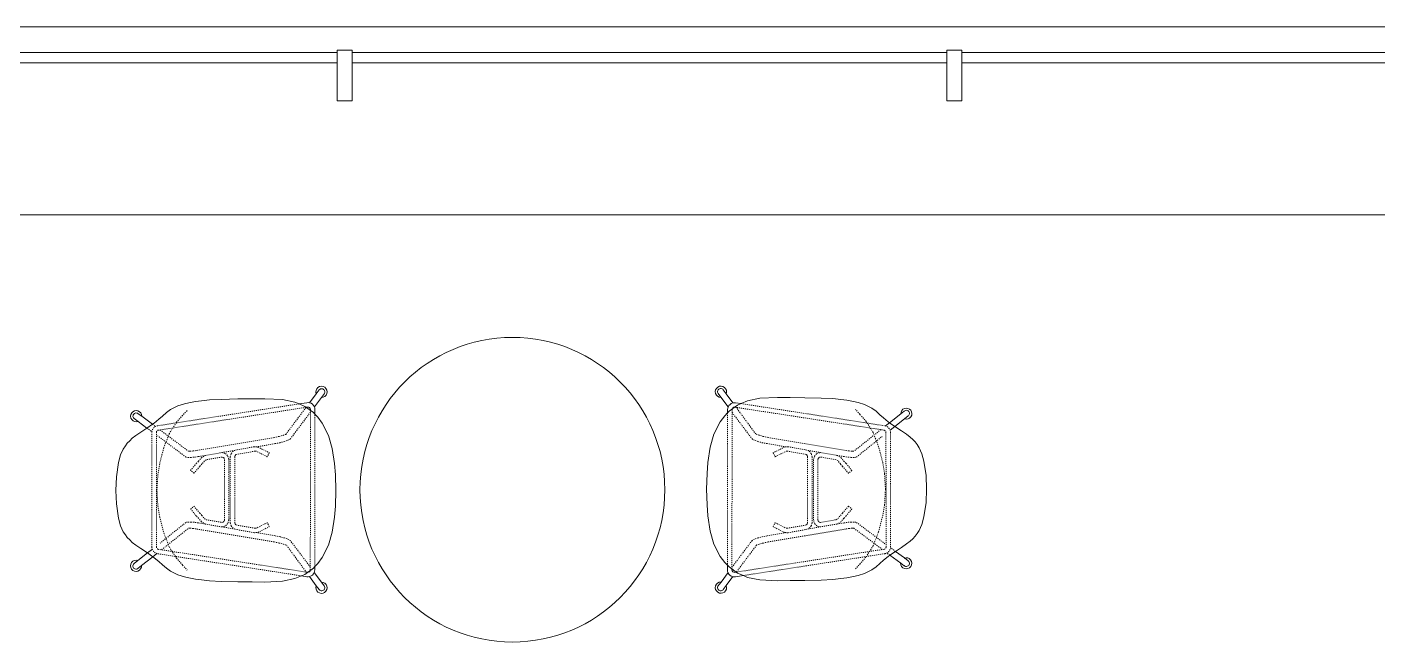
# Model space of a CAD drawing. Header units: inches. Extents: x -1180 to 2011, y -268 to 2143.
# Drawn here: x 151.4 to 284.2, y 2082 to 2142.6 of the extents above; entities that cross this region are included whole.
import ezdxf

# ---------------------------------------------------------------- set-up
doc = ezdxf.new("R2010")
doc.units = ezdxf.units.IN
doc.header["$MEASUREMENT"] = 0
doc.linetypes.add('Overhead', pattern=[0.15625, 0.09375, -0.0625])
for name, color, linetype, lineweight in [('A-GLAZ-CURT', 52, 'Continuous', 9), ('A-GLAZ-CWMG', 51, 'Continuous', 13), ('A-WALL', 113, 'Continuous', 13), ('I-FURN', 30, 'Continuous', 9)]:
    doc.layers.add(name, color=color, linetype=linetype, lineweight=lineweight)

# ---------------------------------------------------------------- blocks, each defined once
blk = doc.blocks.new('System Panel - Glazed-4980341-6TH FLOOR POWER _ SIGNAL')
at = {"layer": 'A-GLAZ-CURT', "lineweight": 13}
for p, q in [((25.75, 1.75), (-25.75, 1.75)), ((-25.75, 1.75), (-25.75, 0.75)), ((25.75, 0.75), (25.75, 1.75)), ((-25.75, 0.75), (25.75, 0.75))]:
    blk.add_line(p, q, dxfattribs=at)
blk = doc.blocks.new('System Panel - Glazed-4980337-6TH FLOOR POWER _ SIGNAL')
at = {"layer": 'A-GLAZ-CURT', "lineweight": 13}
for p, q in [((29.25, 1.75), (-29.25, 1.75)), ((-29.25, 1.75), (-29.25, 0.75)), ((29.25, 0.75), (29.25, 1.75)), ((-29.25, 0.75), (29.25, 0.75))]:
    blk.add_line(p, q, dxfattribs=at)
blk = doc.blocks.new('System Panel - Glazed-4980343-6TH FLOOR POWER _ SIGNAL')
at = {"layer": 'A-GLAZ-CURT', "lineweight": 13}
for p, q in [((29.34, 1.75), (-29.34, 1.75)), ((-29.34, 1.75), (-29.34, 0.75)), ((29.34, 0.75), (29.34, 1.75)), ((-29.34, 0.75), (29.34, 0.75))]:
    blk.add_line(p, q, dxfattribs=at)
blk = doc.blocks.new('Rectangular Mullion - 1_5_ x 2_5_ rectangular-4980335-6TH FLOOR POWER _ SIGNAL')
at = {"layer": 'A-GLAZ-CWMG', "lineweight": 20}
for p, q in [((-0.75, 3), (0.75, 3)), ((-0.75, -2), (-0.75, 3)), ((0.75, 3), (0.75, -2)), ((0.75, -2), (-0.75, -2))]:
    blk.add_line(p, q, dxfattribs=at)
blk = doc.blocks.new('HermanMiller_Collection_Eames_UpholsteredMoldedStool - Plastic - Bar Height-5347102-6TH FLOOR POWER _ SIGNAL')
at = {"layer": 'I-FURN'}
for p, q in [((8.45, 9.44), (7.8, 8.56)), ((8.45, 9.44), (8.74, 9.83)), ((8.96, 9.09), (9.26, 9.49)), ((-5.15, 8.26), (-5.87, 7.9)), ((-4.52, 8.46), (-5.15, 8.26)), ((-4.07, 8.56), (-4.52, 8.46)), ((-3.41, 8.69), (-4.07, 8.56)), ((-2.83, 8.75), (-3.41, 8.69)), ((-2.04, 8.85), (-2.83, 8.75)), ((-0.9, 8.9), (-2.04, 8.85)), ((0.73, 8.94), (-0.9, 8.9)), ((2.15, 8.95), (0.73, 8.94)), ((3.4, 8.96), (2.15, 8.95)), ((5.15, 8.87), (3.4, 8.96)), ((6.34, 8.63), (5.15, 8.87)), ((6.76, 8.45), (6.34, 8.63)), ((7.54, 8.57), (6.76, 8.45)), ((6.76, 8.45), (7.34, 8.21)), ((7.34, 8.21), (8.17, 7.6)), ((7.47, 8.12), (7.61, 8.14)), ((8.27, 8.16), (8.96, 9.09)), ((-9.46, 7.01), (-9.08, 6.72)), ((-9.08, 6.72), (-8.2, 6.07)), ((-9.06, 7.48), (-8.72, 7.23)), ((-7.66, 6.45), (-8.72, 7.23)), ((-7.04, 6.94), (-7.49, 6.57)), ((-6.67, 7.26), (-7.04, 6.94)), ((-6.29, 7.59), (-6.67, 7.26)), ((-5.87, 7.9), (-6.29, 7.59)), ((7.89, 7.81), (7.89, 7.9)), ((8.17, 7.6), (8.33, 7.43)), ((8.33, 7.43), (8.33, 7.9)), ((8.6, 7.15), (8.33, 7.43)), ((9.04, 6.56), (8.6, 7.15)), ((-9.29, 5.33), (-9.65, 5.07)), ((-8.8, 5.68), (-9.29, 5.33)), ((-8.2, 6.07), (-8.8, 5.68)), ((-8.2, 6.07), (-7.66, 6.45)), ((-7.49, 6.57), (-7.66, 6.45)), ((9.66, 5.35), (9.04, 6.56)), ((10.03, 4.07), (9.66, 5.35)), ((-10.54, 4), (-10.8, 3.43)), ((-10.33, 4.32), (-10.54, 4)), ((-10.14, 4.57), (-10.33, 4.32)), ((-9.9, 4.82), (-10.14, 4.57)), ((-9.65, 5.07), (-9.9, 4.82)), ((10.25, 2.57), (10.03, 4.07)), ((-11, 2.68), (-11.21, 1.27)), ((-10.8, 3.43), (-11, 2.68)), ((10.34, 1.48), (10.25, 2.57)), ((10.38, -0.06), (10.34, 1.48)), ((-11.21, 1.27), (-11.26, -0.06)), ((-11.26, -0.06), (-11.21, -1.4)), ((10.34, -1.61), (10.38, -0.06)), ((-11.21, -1.4), (-11, -2.8)), ((10.25, -2.69), (10.34, -1.61)), ((-11, -2.8), (-10.8, -3.55)), ((-10.8, -3.55), (-10.54, -4.13)), ((10.03, -4.19), (10.25, -2.69)), ((-10.54, -4.13), (-10.33, -4.45)), ((-10.33, -4.45), (-10.14, -4.7)), ((-10.14, -4.7), (-9.9, -4.95)), ((-9.9, -4.95), (-9.65, -5.19)), ((-9.65, -5.19), (-9.29, -5.46)), ((9.66, -5.47), (10.03, -4.19)), ((-9.29, -5.46), (-8.8, -5.8)), ((-8.15, -6.23), (-9.1, -6.97)), ((-8.8, -5.8), (-8.15, -6.23)), ((-8.73, -7.47), (-7.63, -6.6)), ((-8.15, -6.23), (-7.67, -5.85)), ((-8.15, -6.23), (-7.63, -6.6)), ((-7.63, -6.6), (-7.23, -6.28)), ((-7.63, -6.6), (-7.49, -6.7)), ((9.04, -6.69), (9.66, -5.47)), ((-9.47, -7.27), (-9.1, -6.97)), ((-8.73, -7.47), (-9.07, -7.74)), ((-7.49, -6.7), (-7.04, -7.07)), ((-7.04, -7.07), (-6.67, -7.39)), ((-6.67, -7.39), (-6.29, -7.72)), ((-6.29, -7.72), (-5.87, -8.02)), ((8.17, -7.73), (7.34, -8.34)), ((8.31, -7.57), (8.17, -7.73)), ((8.31, -7.57), (8.6, -7.27)), ((8.31, -7.89), (8.31, -7.57)), ((8.6, -7.27), (9.04, -6.69)), ((-5.87, -8.02), (-5.15, -8.38)), ((-5.15, -8.38), (-4.52, -8.58)), ((-4.52, -8.58), (-4.07, -8.69)), ((-4.07, -8.69), (-3.41, -8.81)), ((-3.41, -8.81), (-2.83, -8.88)), ((-2.83, -8.88), (-2.04, -8.97)), ((-2.04, -8.97), (-0.9, -9.03)), ((-0.9, -9.03), (0.73, -9.06)), ((0.73, -9.06), (2.15, -9.08)), ((2.15, -9.08), (3.4, -9.09)), ((3.4, -9.09), (5.15, -9)), ((5.15, -9), (6.34, -8.75)), ((6.34, -8.75), (6.99, -8.48)), ((7.34, -8.34), (6.99, -8.48)), ((6.99, -8.48), (7.53, -8.57)), ((7.8, -8.55), (8.46, -9.45)), ((8.97, -9.1), (8.26, -8.15)), ((8.97, -9.1), (9.24, -9.47)), ((8.74, -9.83), (8.46, -9.45))]:
    blk.add_line(p, q, dxfattribs=at)
at = {"layer": 'I-FURN', "linetype": 'Overhead'}
for p, q in [((6.76, 8.45), (-7.15, 6.3)), ((-7.08, 5.86), (7.45, 8.11)), ((5.46, 5.45), (7.45, 8.11)), ((-4.69, 7.32), (-5.31, 6.61)), ((-4.26, 7.79), (-4.69, 7.32)), ((7.89, 7.64), (5.91, 5.01)), ((7.87, -7.89), (7.89, 7.81)), ((8.31, -7.57), (8.33, 7.43)), ((-8.2, 6.07), (-7.72, 5.71)), ((-7.71, -5.63), (-7.72, 5.63)), ((-7.66, 6.45), (-7.36, 6.23)), ((-7.27, -5.63), (-7.28, 5.63)), ((-4.37, 3.22), (-7.28, 5.4)), ((-6.91, 5.88), (-4.11, 3.79)), ((-6, 5.54), (-6.55, 4.13)), ((-5.31, 6.61), (-6, 5.54)), ((4.8, 5.25), (5.22, 5.36)), ((5.22, 5.36), (5.43, 5.43)), ((5.43, 5.43), (5.46, 5.45)), ((-6.55, 4.13), (-6.95, 2.56)), ((-3.28, 3.87), (4.31, 5.14)), ((0.67, 3.93), (2.38, 4.24)), ((2.38, 4.24), (2.72, 4.2)), ((4.42, 4.54), (2.56, 4.22)), ((2.72, 4.2), (3.83, 3.64)), ((4.31, 5.14), (4.8, 5.25)), ((4.92, 4.63), (4.42, 4.54)), ((5.34, 4.75), (4.92, 4.63)), ((5.6, 4.84), (5.34, 4.75)), ((5.75, 4.91), (5.6, 4.84)), ((5.91, 5.01), (5.75, 4.91)), ((-4.21, 3.19), (-4.37, 3.22)), ((-4.05, 3.18), (-4.21, 3.19)), ((-4.11, 3.79), (-4.08, 3.79)), ((-4.08, 3.79), (-3.96, 3.79)), ((-3.85, 3.18), (-4.05, 3.18)), ((-3.96, 3.79), (-3.66, 3.82)), ((-3.54, 3.21), (-3.85, 3.18)), ((-3.66, 3.82), (-3.28, 3.87)), ((-3.16, 3.26), (-3.54, 3.21)), ((-3.35, 2.58), (-3.13, 2.81)), ((-2.45, 3.38), (-3.16, 3.26)), ((-3.13, 2.81), (-2.85, 3.15)), ((-2.85, 3.15), (-2.45, 3.38)), ((-2.55, 2.83), (-2.79, 2.54)), ((-2.37, 2.95), (-2.55, 2.83)), ((-2.45, 3.38), (-0.82, 3.66)), ((-0.82, 3.22), (-2.37, 2.95)), ((-0.82, 3.66), (-0.48, 3.57)), ((-0.7, 3.19), (-0.82, 3.22)), ((0.43, 3.87), (-0.8, 3.66)), ((-0.61, 3.1), (-0.7, 3.19)), ((-0.58, 2.98), (-0.61, 3.1)), ((-0.58, -2.98), (-0.58, 2.98)), ((-0.48, 3.57), (-0.23, 3.31)), ((-0.23, 3.31), (-0.15, 2.98)), ((-0.15, 2.98), (-0.15, -2.98)), ((0, 3.25), (0.08, 3.57)), ((0, 3.25), (0, -3.25)), ((0.08, 3.57), (0.33, 3.84)), ((0.33, 3.84), (0.67, 3.93)), ((0.47, 3.37), (0.44, 3.25)), ((0.44, -3.25), (0.44, 3.25)), ((0.55, 3.46), (0.47, 3.37)), ((0.67, 3.49), (0.55, 3.46)), ((2.44, 3.8), (0.67, 3.49)), ((2.55, 3.79), (2.44, 3.8)), ((3.64, 3.25), (2.55, 3.79)), ((3.83, 3.64), (3.64, 3.25)), ((-7.13, 1.49), (-7.22, -0.06)), ((-6.95, 2.56), (-7.13, 1.49)), ((-3.91, 1.9), (-3.35, 2.58)), ((-3.58, 1.62), (-3.91, 1.9)), ((-3, 2.3), (-3.58, 1.62)), ((-2.79, 2.54), (-3, 2.3)), ((-7.22, -0.06), (-7.13, -1.61)), ((-7.13, -1.61), (-6.95, -2.68)), ((-3.91, -1.9), (-3.58, -1.62)), ((-3.35, -2.58), (-3.91, -1.9)), ((-3.58, -1.62), (-3, -2.3)), ((-3.13, -2.81), (-3.35, -2.58)), ((-3, -2.3), (-2.79, -2.54)), ((-2.79, -2.54), (-2.55, -2.83)), ((-6.95, -2.68), (-6.55, -4.24)), ((-4.37, -3.22), (-6.9, -5.25)), ((-6.77, -5.92), (-4.11, -3.79)), ((-4.21, -3.19), (-4.37, -3.22)), ((-4.05, -3.18), (-4.21, -3.19)), ((-4.11, -3.79), (-4.08, -3.79)), ((-4.08, -3.79), (-3.96, -3.79)), ((-3.85, -3.18), (-4.05, -3.18)), ((-3.96, -3.79), (-3.66, -3.82)), ((-3.54, -3.21), (-3.85, -3.18)), ((-3.66, -3.82), (-3.28, -3.87)), ((-3.16, -3.26), (-3.54, -3.21)), ((-3.28, -3.87), (4.31, -5.14)), ((-2.45, -3.38), (-3.16, -3.26)), ((-2.85, -3.15), (-3.13, -2.81)), ((-2.45, -3.38), (-2.85, -3.15)), ((-2.55, -2.83), (-2.37, -2.95)), ((-0.82, -3.66), (-2.45, -3.38)), ((-2.37, -2.95), (-0.82, -3.22)), ((-0.82, -3.22), (-0.7, -3.19)), ((-0.48, -3.57), (-0.82, -3.66)), ((0.43, -3.87), (-0.8, -3.66)), ((-0.7, -3.19), (-0.61, -3.1)), ((-0.61, -3.1), (-0.58, -2.98)), ((-0.23, -3.31), (-0.48, -3.57)), ((-0.15, -2.98), (-0.23, -3.31)), ((0, -3.25), (0.08, -3.57)), ((0.08, -3.57), (0.33, -3.84)), ((0.33, -3.84), (0.67, -3.93)), ((0.47, -3.37), (0.44, -3.25)), ((0.55, -3.46), (0.47, -3.37)), ((0.67, -3.49), (0.55, -3.46)), ((2.44, -3.8), (0.67, -3.49)), ((0.67, -3.93), (2.38, -4.24)), ((2.55, -3.79), (2.44, -3.8)), ((3.64, -3.25), (2.55, -3.79)), ((2.72, -4.2), (3.83, -3.64)), ((3.83, -3.64), (3.64, -3.25)), ((-6.55, -4.24), (-6, -5.65)), ((2.38, -4.24), (2.54, -4.22)), ((2.54, -4.22), (2.72, -4.2)), ((4.42, -4.54), (2.54, -4.22)), ((4.31, -5.14), (4.8, -5.25)), ((4.92, -4.63), (4.42, -4.54)), ((4.8, -5.25), (5.22, -5.36)), ((5.34, -4.75), (4.92, -4.63)), ((5.6, -4.84), (5.34, -4.75)), ((5.75, -4.91), (5.6, -4.84)), ((5.91, -5.01), (5.75, -4.91)), ((7.87, -7.61), (5.91, -5.01)), ((6.99, -8.48), (-7.14, -6.3)), ((7.6, -8.13), (-7.07, -5.87)), ((-6, -5.65), (-5.31, -6.73)), ((5.22, -5.36), (5.43, -5.43)), ((5.43, -5.43), (5.55, -5.49)), ((5.55, -5.49), (7.47, -8.11)), ((-5.31, -6.73), (-4.69, -7.43)), ((-4.69, -7.43), (-4.26, -7.91))]:
    blk.add_line(p, q, dxfattribs=at)
at = {"layer": 'I-FURN'}
for centre, radius, start, end in [((8.97, 9.64), 0.553, 269.2577, 201.1598), ((8.99, 9.64), 0.31, 318.2753, 143.7714), ((7.65, 7.9), 0.68, 77.096, 98.837), ((7.65, 7.9), 0.24, 0.0004, 98.8071), ((7.65, 7.9), 0.68, 22.7542, 77.096), ((7.65, 7.9), 0.68, 0.0004, 22.7542), ((-9.26, 7.24), 0.547, 359.0086, 290.0727), ((-9.27, 7.25), 0.309, 47.3643, 231.7302), ((-9.28, -7.49), 0.547, 71.4276, 2.7932), ((-9.28, -7.51), 0.309, 128.2702, 312.6362), ((7.63, -7.89), 0.24, 261.1303, 360), ((7.63, -7.89), 0.68, 338.1827, 360), ((7.63, -7.89), 0.68, 261.1634, 284.2304), ((7.63, -7.89), 0.68, 284.2304, 338.1827), ((8.97, -9.65), 0.553, 158.4096, 90.4888), ((8.99, -9.65), 0.31, 215.2955, 36.7363)]:
    blk.add_arc(centre, radius, start, end, dxfattribs=at)
at = {"layer": 'I-FURN', "linetype": 'Overhead'}
for centre, radius, start, end in [((-7.04, 5.63), 0.679, 98.8055, 180.0496), ((-7.04, 5.63), 0.24, 98.8059, 178.9198), ((-7.03, -5.63), 0.68, 180.0496, 261.2244), ((-7.03, -5.63), 0.24, 180.0496, 261.2233)]:
    blk.add_arc(centre, radius, start, end, dxfattribs=at)
blk = doc.blocks.new('Steelcase Coalesse - Montara650 - Table - Cafe Height - Round - Counter Height - 30__ Diameter-5519803-6TH FLOOR POWER _ SIGNAL')
at = {"layer": 'I-FURN'}
blk.add_circle((0, 0), 15, dxfattribs=at)

msp = doc.modelspace()

# ---------------------------------------------------------------- linework, layer by layer
at = {"layer": 'A-WALL', "lineweight": 9}
for p, q in [((-957.72, 2142.61), (1201.64, 2142.61)), ((292.8, 2124.11), (-47.38, 2124.11))]:
    msp.add_line(p, q, dxfattribs=at)

# ---------------------------------------------------------------- block references
at = {"layer": 'A-GLAZ-CURT'}
for name, p in [('System Panel - Glazed-4980341-6TH FLOOR POWER _ SIGNAL', (156.12, 2138.33)), ('System Panel - Glazed-4980337-6TH FLOOR POWER _ SIGNAL', (212.62, 2138.33)), ('System Panel - Glazed-4980343-6TH FLOOR POWER _ SIGNAL', (272.71, 2138.33))]:
    msp.add_blockref(name, p, dxfattribs=at)
at = {"layer": 'A-GLAZ-CWMG', "lineweight": 9, "extrusion": (0, 0, -1), "rotation": 180}
for p in [(-182.62, 2138.33), (-242.62, 2138.33)]:
    msp.add_blockref('Rectangular Mullion - 1_5_ x 2_5_ rectangular-4980335-6TH FLOOR POWER _ SIGNAL', p, dxfattribs=at)
at = {"layer": 'I-FURN'}
for name, p in [('Steelcase Coalesse - Montara650 - Table - Cafe Height - Round - Counter Height - 30__ Diameter-5519803-6TH FLOOR POWER _ SIGNAL', (199.13, 2097.04)), ('HermanMiller_Collection_Eames_UpholsteredMoldedStool - Plastic - Bar Height-5347102-6TH FLOOR POWER _ SIGNAL', (171.37, 2097.04))]:
    msp.add_blockref(name, p, dxfattribs=at)
at = {"layer": 'I-FURN', "rotation": 180}
msp.add_blockref('HermanMiller_Collection_Eames_UpholsteredMoldedStool - Plastic - Bar Height-5347102-6TH FLOOR POWER _ SIGNAL', (228.62, 2097.04), dxfattribs=at)

doc.saveas('drawing.dxf')
